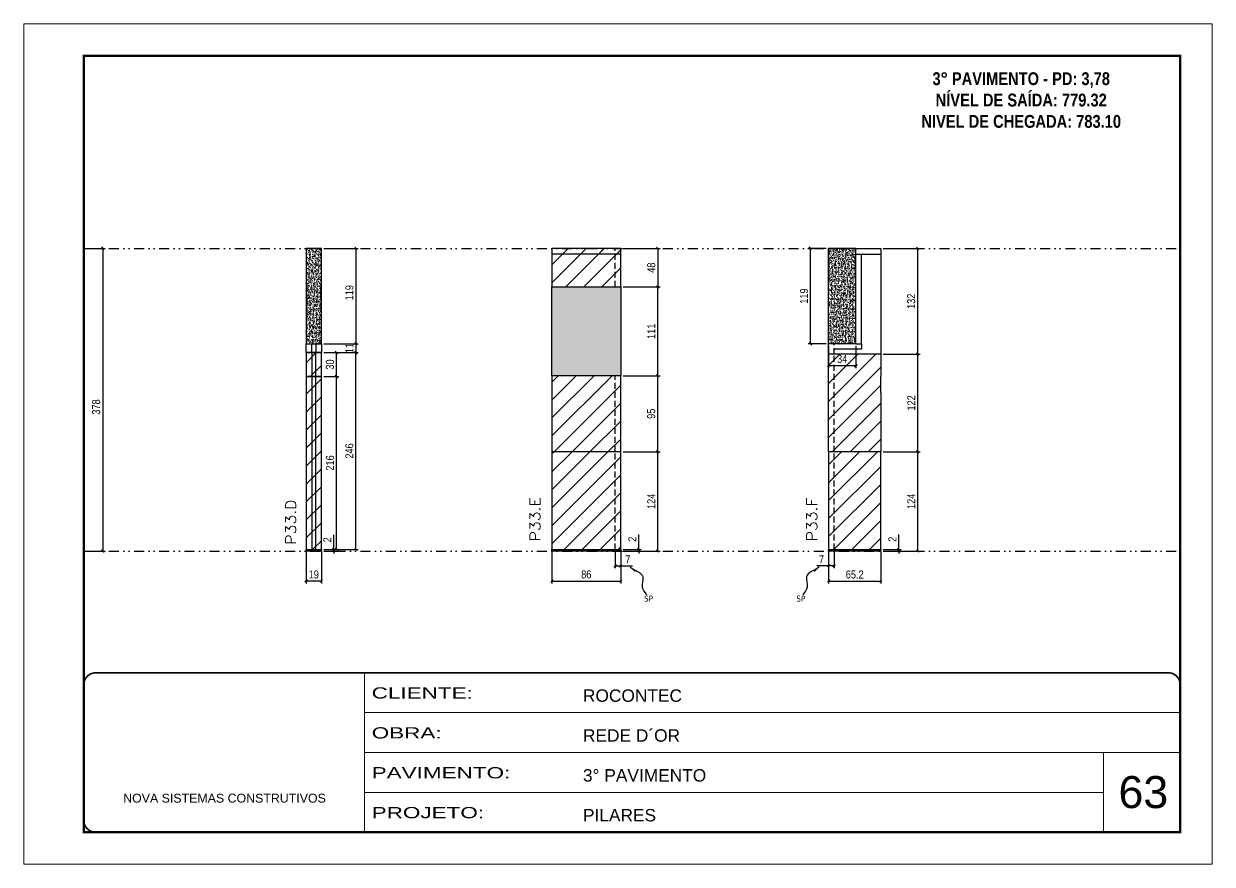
# Model space of a CAD drawing. Extents: x 2949 to 9203, y -16089 to 12527.
# Drawn here: x 6146 to 7631, y -5752 to -4702 of the extents above; entities that cross this region are included whole.
import ezdxf

# ---------------------------------------------------------------- set-up
doc = ezdxf.new("R2010")
doc.units = 0
for name, pattern in [('CONTINUO', [0]), ('DASHED', [0.75, 0.5, -0.25]), ('DIVIDE2', [0.625, 0.25, -0.125, 0, -0.125, 0, -0.125]), ('HIDDEN', [0.375, 0.25, -0.125])]:
    doc.linetypes.add(name, pattern=pattern)
for name, color, linetype, lineweight in [('CARIMBO', 255, 'Continuous', 9), ('Folhas', 255, 'Continuous', 9), ('Hachura', 251, 'Continuous', 9), ('SARRAFO DE PRESSAO', 251, 'DASHED', 9), ('Texto Seção', 7, 'Continuous', 15)]:
    doc.layers.add(name, color=color, linetype=linetype, lineweight=lineweight)
for name, color, linetype in [('COTA', 241, 'Continuous'), ('cotas', 4, 'Continuous'), ('NOMENCLATURA', 7, 'Continuous'), ('Nível', 160, 'Continuous'), ('Painéis', 200, 'Continuous'), ('SARR_2.2x7', 40, 'Continuous'), ('Sarrafo de Pressão', 42, 'HIDDEN'), ('texto', 7, 'Continuous')]:
    doc.layers.add(name, color=color, linetype=linetype)
doc.styles.add('ARIAL', font='arial.ttf')
doc.styles.add('COTA TECNICA', font='techl___.ttf', dxfattribs={"height": 10})
doc.styles.add('COTA TECNICA-50', font='techl___.ttf', dxfattribs={"height": 10})
doc.styles.add('REGUA-120', font='ROMANS.shx', dxfattribs={"height": 15})
doc.styles.add('ROMANC', font='techb___.ttf', dxfattribs={"height": 2.5})
doc.styles.get("Standard").update_dxf_attribs({"font": 'arial.ttf'})
doc.styles.add('Tecnologia', font='')
doc.styles.get('Tecnologia').set_extended_font_data('Forgotten Futurist')
doc.dimstyles.new('COTA PAINEL-50', dxfattribs={"dimtxt": 10, "dimasz": 3, "dimexe": 3, "dimexo": 3, "dimgap": 3, "dimtad": 1, "dimdec": 1, "dimzin": 12, "dimdsep": 46, "dimtxsty": 'COTA TECNICA-50', "dimblk1": 'OBLIQUE', "dimblk2": 'OBLIQUE', "dimsah": 1, "dimcen": 0.9, "dimclrd": 4, "dimclre": 4, "dimclrt": 240, "dimadec": 1, "dimazin": 3, "dimtfac": 1, "dimtdec": 1, "dimtmove": 0, "dimatfit": 3, "dimfxl": 1, "dimtolj": 1, "dimtzin": 12, "dimarcsym": 0})
doc.dimstyles.new('PAINEL', dxfattribs={"dimtxt": 10, "dimasz": 3, "dimexe": 3, "dimexo": 3, "dimgap": 3, "dimtad": 1, "dimdec": 1, "dimzin": 12, "dimdsep": 46, "dimtxsty": 'COTA TECNICA', "dimblk1": 'OBLIQUE', "dimblk2": 'OBLIQUE', "dimsah": 1, "dimcen": 0.9, "dimclrd": 4, "dimclre": 4, "dimclrt": 240, "dimadec": 1, "dimazin": 3, "dimtfac": 1, "dimtdec": 1, "dimtmove": 0, "dimatfit": 3, "dimfxl": 1, "dimtolj": 1, "dimtzin": 12, "dimarcsym": 0})
doc.dimstyles.get("Standard").update_dxf_attribs({"dimtxt": 0.18, "dimasz": 0.18, "dimexe": 0.18, "dimexo": 0.0625, "dimgap": 0.09, "dimtad": 0, "dimtih": 1, "dimtoh": 1, "dimdec": 4, "dimzin": 0, "dimdsep": 46, "dimtxsty": 'Standard', "dimcen": 0.09, "dimadec": 0, "dimazin": 0, "dimtfac": 1, "dimtdec": 4, "dimtofl": 0, "dimtmove": 0, "dimatfit": 3, "dimfxl": 1, "dimtolj": 1, "dimtzin": 0, "dimarcsym": 0})
pattern_1 = [(45, (0, 3445.725), (-11.22532, 11.22532), [])]

# ---------------------------------------------------------------- blocks, each defined once
blk = doc.blocks.new('9999999999')
at = {"color": 30, "linetype": 'CONTINUO'}
for p, q in [((98564.6, 34230.2), (98564.6, 34429.4)), ((98564.6, 34379.6), (99584, 34379.6)), ((98564.6, 34329.8), (99488, 34329.8)), ((99584, 34329.8), (99488, 34329.8)), ((99488, 34329.8), (99488, 34230.2)), ((98564.6, 34280), (99488, 34280))]:
    blk.add_line(p, q, dxfattribs=at)
at = {"color": 30, "linetype": 'CONTINUO', "const_width": 2}
blk.add_lwpolyline([(99584, 34230.2), (99584, 34414.4, 0.414214), (99569, 34429.4), (98229, 34429.4, 0.414214), (98214, 34414.4), (98214, 34245.2, 0.414214), (98229, 34230.2), (99584, 34230.2)], format="xyb", dxfattribs=at)
at = {"layer": 'Folhas'}
blk.add_lwpolyline([(98139, 34190.2), (99624, 34190.2), (99624, 35240.2), (98139, 35240.2)], close=True, dxfattribs=at)
at = {"layer": 'Folhas', "color": 30, "const_width": 3}
blk.add_lwpolyline([(98214, 34230.2), (99584, 34230.2), (99584, 35200.2), (98214, 35200.2)], close=True, dxfattribs=at)
at = {"color": 7, "linetype": 'Continuous', "ltscale": 5, "style": 'ARIAL'}
for s, height, p in [('ROCONTEC', 15.48, (98837.7, 34393.1)), ('REDE D´OR', 15.48, (98837.7, 34343.3)), ('3° PAVIMENTO', 15.483, (98837.7, 34293.5)), ('NOVA SISTEMAS CONSTRUTIVOS', 11.059, (98263.2, 34267.2)), ('PILARES', 15.48, (98837.7, 34243.7))]:
    blk.add_text(s, height=height, dxfattribs=at).set_placement(p)
at = {"layer": 'Folhas', "color": 7, "style": 'Tecnologia', "width": 1.5}
for s, p in [('CLIENTE:', (98573.7, 34397.2)), ('OBRA:', (98573.7, 34347.3)), ('PAVIMENTO:', (98573.7, 34297.5)), ('PROJETO:', (98573.7, 34247.7))]:
    blk.add_text(s, height=14, dxfattribs=at).set_placement(p)
blk = doc.blocks.new('_Oblique')
at = {"color": 0, "linetype": 'ByBlock', "lineweight": -2}
blk.add_line((-0.5, -0.5), (0.5, 0.5), dxfattribs=at)
blk = doc.blocks.new('*D2005')
at = {"layer": 'cotas', "color": 4, "linetype": 'ByBlock', "lineweight": -2, "transparency": 16777216}
for p, q in [((6224, -4982.6), (6247.8, -4982.6)), ((6244.8, -4982.6), (6244.8, -5360.6)), ((6224, -5360.6), (6247.8, -5360.6))]:
    blk.add_line(p, q, dxfattribs=at)
at = {"layer": 'Defpoints', "color": 0, "linetype": 'ByBlock', "transparency": 16777216}
for p in [(6221, -4982.6), (6221, -5360.6), (6244.8, -5360.6)]:
    blk.add_point(p, dxfattribs=at)
at = {"layer": 'cotas', "color": 4, "linetype": 'ByBlock', "lineweight": -2, "transparency": 16777216, "xscale": 3, "yscale": 3, "zscale": 3}
for p, rotation in [((6244.8, -4982.6), 90), ((6244.8, -5360.6), 270)]:
    blk.add_blockref('_Oblique', p, dxfattribs=dict(at, rotation=rotation))
at = {"layer": 'cotas', "color": 240, "linetype": 'ByBlock', "transparency": 16777216, "insert": (6236.5, -5180.6), "char_height": 10, "attachment_point": 5, "rotation": 90, "style": 'COTA TECNICA'}
blk.add_mtext('\\A1;378', dxfattribs=at)
blk = doc.blocks.new('*D1979')
at = {"layer": 'COTA', "color": 4, "lineweight": -2, "transparency": 16777216}
for p, q in [((7151.7, -5361.6), (7151.7, -5401.1)), ((7216.9, -5361.6), (7216.9, -5401.1)), ((7151.7, -5398.1), (7216.9, -5398.1))]:
    blk.add_line(p, q, dxfattribs=at)
at = {"layer": 'Defpoints', "color": 0, "transparency": 16777216}
for p in [(7151.7, -5358.6), (7216.9, -5358.6), (7216.9, -5398.1)]:
    blk.add_point(p, dxfattribs=at)
at = {"layer": 'COTA', "color": 4, "lineweight": -2, "transparency": 16777216, "xscale": 3, "yscale": 3, "zscale": 3, "rotation": 180}
blk.add_blockref('_Oblique', (7151.7, -5398.1), dxfattribs=at)
at = {"layer": 'COTA', "color": 4, "lineweight": -2, "transparency": 16777216, "xscale": 3, "yscale": 3, "zscale": 3}
blk.add_blockref('_Oblique', (7216.9, -5398.1), dxfattribs=at)
at = {"layer": 'COTA', "color": 240, "transparency": 16777216, "insert": (7184.3, -5390), "char_height": 10, "attachment_point": 5, "style": 'COTA TECNICA'}
blk.add_mtext('\\A1;65.2', dxfattribs=at)
blk = doc.blocks.new('*D1980')
at = {"layer": 'COTA', "color": 4, "lineweight": -2, "transparency": 16777216}
for p, q in [((7151.7, -5363.6), (7151.7, -5382.1)), ((7158.7, -5361.6), (7158.7, -5382.1)), ((7151.7, -5379.1), (7136.9, -5379.1)), ((7158.7, -5379.1), (7151.7, -5379.1))]:
    blk.add_line(p, q, dxfattribs=at)
at = {"layer": 'Defpoints', "color": 0, "transparency": 16777216}
for p in [(7151.7, -5360.6), (7158.7, -5358.6), (7151.7, -5379.1)]:
    blk.add_point(p, dxfattribs=at)
at = {"layer": 'COTA', "color": 4, "lineweight": -2, "transparency": 16777216, "xscale": 3, "yscale": 3, "zscale": 3, "rotation": 180}
blk.add_blockref('_Oblique', (7151.7, -5379.1), dxfattribs=at)
at = {"layer": 'COTA', "color": 4, "lineweight": -2, "transparency": 16777216, "xscale": 3, "yscale": 3, "zscale": 3}
blk.add_blockref('_Oblique', (7158.7, -5379.1), dxfattribs=at)
at = {"layer": 'COTA', "color": 240, "transparency": 16777216, "insert": (7142.8, -5371), "char_height": 10, "attachment_point": 5, "style": 'COTA TECNICA-50'}
blk.add_mtext('\\A1;7', dxfattribs=at)
blk = doc.blocks.new('*D1981')
at = {"layer": 'COTA', "color": 4, "lineweight": -2, "transparency": 16777216}
for p, q in [((7219.9, -5236.6), (7266.1, -5236.6)), ((7263.1, -5360.6), (7263.1, -5236.6)), ((7219.9, -5360.6), (7266.1, -5360.6))]:
    blk.add_line(p, q, dxfattribs=at)
at = {"layer": 'Defpoints', "color": 0, "transparency": 16777216}
for p in [(7216.9, -5236.6), (7263.1, -5236.6), (7216.9, -5360.6)]:
    blk.add_point(p, dxfattribs=at)
at = {"layer": 'COTA', "color": 4, "lineweight": -2, "transparency": 16777216, "xscale": 3, "yscale": 3, "zscale": 3}
for p, rotation in [((7263.1, -5236.6), 90), ((7263.1, -5360.6), 270)]:
    blk.add_blockref('_Oblique', p, dxfattribs=dict(at, rotation=rotation))
at = {"layer": 'COTA', "color": 240, "transparency": 16777216, "insert": (7255, -5298.6), "char_height": 10, "attachment_point": 5, "rotation": 90, "style": 'COTA TECNICA-50'}
blk.add_mtext('\\A1;124', dxfattribs=at)
blk = doc.blocks.new('*D1982')
at = {"layer": 'COTA', "color": 4, "lineweight": -2, "transparency": 16777216}
for p, q in [((7239.4, -5358.6), (7239.4, -5339.8)), ((7219.9, -5358.6), (7242.4, -5358.6)), ((7219.9, -5360.6), (7242.4, -5360.6)), ((7239.4, -5360.6), (7239.4, -5358.6)), ((7239.4, -5360.6), (7239.4, -5363.6))]:
    blk.add_line(p, q, dxfattribs=at)
at = {"layer": 'Defpoints', "color": 0, "transparency": 16777216}
for p in [(7216.9, -5358.6), (7216.9, -5360.6), (7239.4, -5360.6)]:
    blk.add_point(p, dxfattribs=at)
at = {"layer": 'COTA', "color": 4, "lineweight": -2, "transparency": 16777216, "xscale": 3, "yscale": 3, "zscale": 3}
for p, rotation in [((7239.4, -5358.6), 270), ((7239.4, -5360.6), 90)]:
    blk.add_blockref('_Oblique', p, dxfattribs=dict(at, rotation=rotation))
at = {"layer": 'COTA', "color": 240, "transparency": 16777216, "insert": (7231.4, -5345.9), "char_height": 10, "attachment_point": 5, "rotation": 90, "style": 'COTA TECNICA-50'}
blk.add_mtext('\\A1;2', dxfattribs=at)
blk = doc.blocks.new('*D1983')
at = {"layer": 'COTA', "color": 4, "lineweight": -2, "transparency": 16777216}
for p, q in [((6805.9, -5361.6), (6805.9, -5401.1)), ((6891.9, -5361.6), (6891.9, -5401.1)), ((6805.9, -5398.1), (6891.9, -5398.1))]:
    blk.add_line(p, q, dxfattribs=at)
at = {"layer": 'Defpoints', "color": 0, "transparency": 16777216}
for p in [(6805.9, -5358.6), (6891.9, -5358.6), (6891.9, -5398.1)]:
    blk.add_point(p, dxfattribs=at)
at = {"layer": 'COTA', "color": 4, "lineweight": -2, "transparency": 16777216, "xscale": 3, "yscale": 3, "zscale": 3, "rotation": 180}
blk.add_blockref('_Oblique', (6805.9, -5398.1), dxfattribs=at)
at = {"layer": 'COTA', "color": 4, "lineweight": -2, "transparency": 16777216, "xscale": 3, "yscale": 3, "zscale": 3}
blk.add_blockref('_Oblique', (6891.9, -5398.1), dxfattribs=at)
at = {"layer": 'COTA', "color": 240, "transparency": 16777216, "insert": (6848.9, -5389.9), "char_height": 10, "attachment_point": 5, "style": 'COTA TECNICA'}
blk.add_mtext('\\A1;86', dxfattribs=at)
blk = doc.blocks.new('*D1984')
at = {"layer": 'COTA', "color": 4, "lineweight": -2, "transparency": 16777216}
for p, q in [((6884.9, -5361.6), (6884.9, -5382.1)), ((6891.9, -5363.6), (6891.9, -5382.1)), ((6884.9, -5379.1), (6891.9, -5379.1)), ((6891.9, -5379.1), (6906.6, -5379.1))]:
    blk.add_line(p, q, dxfattribs=at)
at = {"layer": 'Defpoints', "color": 0, "transparency": 16777216}
for p in [(6884.9, -5358.6), (6891.9, -5360.6), (6891.9, -5379.1)]:
    blk.add_point(p, dxfattribs=at)
at = {"layer": 'COTA', "color": 4, "lineweight": -2, "transparency": 16777216, "xscale": 3, "yscale": 3, "zscale": 3, "rotation": 180}
blk.add_blockref('_Oblique', (6884.9, -5379.1), dxfattribs=at)
at = {"layer": 'COTA', "color": 4, "lineweight": -2, "transparency": 16777216, "xscale": 3, "yscale": 3, "zscale": 3}
blk.add_blockref('_Oblique', (6891.9, -5379.1), dxfattribs=at)
at = {"layer": 'COTA', "color": 240, "transparency": 16777216, "insert": (6900.8, -5371), "char_height": 10, "attachment_point": 5, "style": 'COTA TECNICA-50'}
blk.add_mtext('\\A1;7', dxfattribs=at)
blk = doc.blocks.new('*D1985')
at = {"layer": 'COTA', "color": 4, "lineweight": -2, "transparency": 16777216}
for p, q in [((6894.9, -5236.6), (6941.1, -5236.6)), ((6938.1, -5360.6), (6938.1, -5236.6)), ((6894.9, -5360.6), (6941.1, -5360.6))]:
    blk.add_line(p, q, dxfattribs=at)
at = {"layer": 'Defpoints', "color": 0, "transparency": 16777216}
for p in [(6891.9, -5236.6), (6938.1, -5236.6), (6891.9, -5360.6)]:
    blk.add_point(p, dxfattribs=at)
at = {"layer": 'COTA', "color": 4, "lineweight": -2, "transparency": 16777216, "xscale": 3, "yscale": 3, "zscale": 3}
for p, rotation in [((6938.1, -5236.6), 90), ((6938.1, -5360.6), 270)]:
    blk.add_blockref('_Oblique', p, dxfattribs=dict(at, rotation=rotation))
at = {"layer": 'COTA', "color": 240, "transparency": 16777216, "insert": (6930.1, -5298.6), "char_height": 10, "attachment_point": 5, "rotation": 90, "style": 'COTA TECNICA-50'}
blk.add_mtext('\\A1;124', dxfattribs=at)
blk = doc.blocks.new('*D1986')
at = {"layer": 'COTA', "color": 4, "lineweight": -2, "transparency": 16777216}
for p, q in [((6914.4, -5358.6), (6914.4, -5339.8)), ((6894.9, -5358.6), (6917.4, -5358.6)), ((6894.9, -5360.6), (6917.4, -5360.6)), ((6914.4, -5360.6), (6914.4, -5358.6)), ((6914.4, -5360.6), (6914.4, -5363.6))]:
    blk.add_line(p, q, dxfattribs=at)
at = {"layer": 'Defpoints', "color": 0, "transparency": 16777216}
for p in [(6891.9, -5358.6), (6891.9, -5360.6), (6914.4, -5360.6)]:
    blk.add_point(p, dxfattribs=at)
at = {"layer": 'COTA', "color": 4, "lineweight": -2, "transparency": 16777216, "xscale": 3, "yscale": 3, "zscale": 3}
for p, rotation in [((6914.4, -5358.6), 270), ((6914.4, -5360.6), 90)]:
    blk.add_blockref('_Oblique', p, dxfattribs=dict(at, rotation=rotation))
at = {"layer": 'COTA', "color": 240, "transparency": 16777216, "insert": (6906.4, -5345.9), "char_height": 10, "attachment_point": 5, "rotation": 90, "style": 'COTA TECNICA-50'}
blk.add_mtext('\\A1;2', dxfattribs=at)
blk = doc.blocks.new('*D1987')
at = {"layer": 'COTA', "color": 4, "linetype": 'ByBlock', "lineweight": -2, "transparency": 16777216}
for p, q in [((7148.7, -4982.6), (7126.1, -4982.6)), ((7129.1, -5101.6), (7129.1, -4982.6)), ((7148.7, -5101.6), (7126.1, -5101.6))]:
    blk.add_line(p, q, dxfattribs=at)
at = {"layer": 'Defpoints', "color": 0, "linetype": 'ByBlock', "transparency": 16777216}
for p in [(7129.1, -4982.6), (7151.7, -4982.6), (7151.7, -5101.6)]:
    blk.add_point(p, dxfattribs=at)
at = {"layer": 'COTA', "color": 4, "linetype": 'ByBlock', "lineweight": -2, "transparency": 16777216, "xscale": 3, "yscale": 3, "zscale": 3}
for p, rotation in [((7129.1, -4982.6), 90), ((7129.1, -5101.6), 270)]:
    blk.add_blockref('_Oblique', p, dxfattribs=dict(at, rotation=rotation))
at = {"layer": 'COTA', "color": 240, "linetype": 'ByBlock', "transparency": 16777216, "insert": (7121, -5042.1), "char_height": 10, "attachment_point": 5, "rotation": 90, "style": 'COTA TECNICA'}
blk.add_mtext('\\A1;119', dxfattribs=at)
blk = doc.blocks.new('*D1989')
at = {"layer": 'COTA', "color": 4, "linetype": 'ByBlock', "lineweight": -2, "transparency": 16777216}
for p, q in [((6894.9, -5141.6), (6941.1, -5141.6)), ((6938.1, -5236.6), (6938.1, -5141.6)), ((6894.9, -5236.6), (6941.1, -5236.6))]:
    blk.add_line(p, q, dxfattribs=at)
at = {"layer": 'Defpoints', "color": 0, "linetype": 'ByBlock', "transparency": 16777216}
for p in [(6891.9, -5141.6), (6938.1, -5141.6), (6891.9, -5236.6)]:
    blk.add_point(p, dxfattribs=at)
at = {"layer": 'COTA', "color": 4, "linetype": 'ByBlock', "lineweight": -2, "transparency": 16777216, "xscale": 3, "yscale": 3, "zscale": 3}
for p, rotation in [((6938.1, -5141.6), 90), ((6938.1, -5236.6), 270)]:
    blk.add_blockref('_Oblique', p, dxfattribs=dict(at, rotation=rotation))
at = {"layer": 'COTA', "color": 240, "linetype": 'ByBlock', "transparency": 16777216, "insert": (6930, -5189.1), "char_height": 10, "attachment_point": 5, "rotation": 90, "style": 'COTA TECNICA'}
blk.add_mtext('\\A1;95', dxfattribs=at)
blk = doc.blocks.new('*D2011')
at = {"layer": 'COTA', "color": 4, "lineweight": -2, "transparency": 16777216}
for p, q in [((6498.9, -5361.6), (6498.9, -5401)), ((6517.9, -5361.6), (6517.9, -5401)), ((6498.9, -5398), (6517.9, -5398))]:
    blk.add_line(p, q, dxfattribs=at)
at = {"layer": 'Defpoints', "color": 0, "transparency": 16777216}
for p in [(6498.9, -5358.6), (6517.9, -5358.6), (6517.9, -5398)]:
    blk.add_point(p, dxfattribs=at)
at = {"layer": 'COTA', "color": 4, "lineweight": -2, "transparency": 16777216, "xscale": 3, "yscale": 3, "zscale": 3, "rotation": 180}
blk.add_blockref('_Oblique', (6498.9, -5398), dxfattribs=at)
at = {"layer": 'COTA', "color": 4, "lineweight": -2, "transparency": 16777216, "xscale": 3, "yscale": 3, "zscale": 3}
blk.add_blockref('_Oblique', (6517.9, -5398), dxfattribs=at)
at = {"layer": 'COTA', "color": 240, "transparency": 16777216, "insert": (6508.4, -5389.9), "char_height": 10, "attachment_point": 5, "style": 'COTA TECNICA'}
blk.add_mtext('\\A1;19', dxfattribs=at)
blk = doc.blocks.new('*D2012')
at = {"layer": 'COTA', "color": 4, "lineweight": -2, "transparency": 16777216}
for p, q in [((6533.3, -5358.6), (6533.3, -5340.5)), ((6520.9, -5358.6), (6536.3, -5358.6)), ((6520.9, -5360.6), (6536.3, -5360.6)), ((6533.3, -5360.6), (6533.3, -5358.6)), ((6533.3, -5360.6), (6533.3, -5363.6))]:
    blk.add_line(p, q, dxfattribs=at)
at = {"layer": 'Defpoints', "color": 0, "transparency": 16777216}
for p in [(6517.9, -5358.6), (6517.9, -5360.6), (6533.3, -5358.6)]:
    blk.add_point(p, dxfattribs=at)
at = {"layer": 'COTA', "color": 4, "lineweight": -2, "transparency": 16777216, "xscale": 3, "yscale": 3, "zscale": 3}
for p, rotation in [((6533.3, -5358.6), 270), ((6533.3, -5360.6), 90)]:
    blk.add_blockref('_Oblique', p, dxfattribs=dict(at, rotation=rotation))
at = {"layer": 'COTA', "color": 240, "transparency": 16777216, "insert": (6525.3, -5346.6), "char_height": 10, "attachment_point": 5, "rotation": 90, "style": 'COTA TECNICA-50'}
blk.add_mtext('\\A1;2', dxfattribs=at)
blk = doc.blocks.new('*D2014')
at = {"layer": 'COTA', "color": 4, "linetype": 'ByBlock', "lineweight": -2, "transparency": 16777216}
for p, q in [((6520.9, -4982.6), (6564, -4982.6)), ((6561, -4982.6), (6561, -5101.6)), ((6520.9, -5101.6), (6564, -5101.6))]:
    blk.add_line(p, q, dxfattribs=at)
at = {"layer": 'Defpoints', "color": 0, "linetype": 'ByBlock', "transparency": 16777216}
for p in [(6517.9, -4982.6), (6517.9, -5101.6), (6561, -5101.6)]:
    blk.add_point(p, dxfattribs=at)
at = {"layer": 'COTA', "color": 4, "linetype": 'ByBlock', "lineweight": -2, "transparency": 16777216, "xscale": 3, "yscale": 3, "zscale": 3}
for p, rotation in [((6561, -4982.6), 90), ((6561, -5101.6), 270)]:
    blk.add_blockref('_Oblique', p, dxfattribs=dict(at, rotation=rotation))
at = {"layer": 'COTA', "color": 240, "linetype": 'ByBlock', "transparency": 16777216, "insert": (6552.9, -5037.9), "char_height": 10, "attachment_point": 5, "rotation": 90, "style": 'COTA TECNICA'}
blk.add_mtext('\\A1;119', dxfattribs=at)
blk = doc.blocks.new('*D2015')
at = {"layer": 'COTA', "color": 4, "linetype": 'ByBlock', "lineweight": -2, "transparency": 16777216}
for p, q in [((6520.9, -5112.6), (6564, -5112.6)), ((6561, -5358.6), (6561, -5112.6)), ((6520.9, -5358.6), (6564, -5358.6))]:
    blk.add_line(p, q, dxfattribs=at)
at = {"layer": 'Defpoints', "color": 0, "linetype": 'ByBlock', "transparency": 16777216}
for p in [(6517.9, -5112.6), (6561, -5112.6), (6517.9, -5358.6)]:
    blk.add_point(p, dxfattribs=at)
at = {"layer": 'COTA', "color": 4, "linetype": 'ByBlock', "lineweight": -2, "transparency": 16777216, "xscale": 3, "yscale": 3, "zscale": 3}
for p, rotation in [((6561, -5112.6), 90), ((6561, -5358.6), 270)]:
    blk.add_blockref('_Oblique', p, dxfattribs=dict(at, rotation=rotation))
at = {"layer": 'COTA', "color": 240, "linetype": 'ByBlock', "transparency": 16777216, "insert": (6552.9, -5235.6), "char_height": 10, "attachment_point": 5, "rotation": 90, "style": 'COTA TECNICA'}
blk.add_mtext('\\A1;246', dxfattribs=at)
blk = doc.blocks.new('*D2016')
at = {"layer": 'COTA', "color": 4, "linetype": 'ByBlock', "lineweight": -2, "transparency": 16777216}
for p, q in [((6520.9, -5142.6), (6539.8, -5142.6)), ((6536.8, -5358.6), (6536.8, -5142.6)), ((6520.9, -5358.6), (6539.8, -5358.6))]:
    blk.add_line(p, q, dxfattribs=at)
at = {"layer": 'Defpoints', "color": 0, "linetype": 'ByBlock', "transparency": 16777216}
for p in [(6517.9, -5142.6), (6536.8, -5142.6), (6517.9, -5358.6)]:
    blk.add_point(p, dxfattribs=at)
at = {"layer": 'COTA', "color": 4, "linetype": 'ByBlock', "lineweight": -2, "transparency": 16777216, "xscale": 3, "yscale": 3, "zscale": 3}
for p, rotation in [((6536.8, -5142.6), 90), ((6536.8, -5358.6), 270)]:
    blk.add_blockref('_Oblique', p, dxfattribs=dict(at, rotation=rotation))
at = {"layer": 'COTA', "color": 240, "linetype": 'ByBlock', "transparency": 16777216, "insert": (6528.7, -5250.6), "char_height": 10, "attachment_point": 5, "rotation": 90, "style": 'COTA TECNICA'}
blk.add_mtext('\\A1;216', dxfattribs=at)
blk = doc.blocks.new('*D2013')
at = {"layer": 'COTA', "color": 4, "linetype": 'ByBlock', "lineweight": -2, "transparency": 16777216}
for p, q in [((6520.9, -5112.6), (6539.8, -5112.6)), ((6536.8, -5142.6), (6536.8, -5112.6)), ((6520.9, -5142.6), (6539.8, -5142.6))]:
    blk.add_line(p, q, dxfattribs=at)
at = {"layer": 'Defpoints', "color": 0, "linetype": 'ByBlock', "transparency": 16777216}
for p in [(6517.9, -5112.6), (6536.8, -5112.6), (6517.9, -5142.6)]:
    blk.add_point(p, dxfattribs=at)
at = {"layer": 'COTA', "color": 4, "linetype": 'ByBlock', "lineweight": -2, "transparency": 16777216, "xscale": 3, "yscale": 3, "zscale": 3}
for p, rotation in [((6536.8, -5112.6), 90), ((6536.8, -5142.6), 270)]:
    blk.add_blockref('_Oblique', p, dxfattribs=dict(at, rotation=rotation))
at = {"layer": 'COTA', "color": 240, "linetype": 'ByBlock', "transparency": 16777216, "insert": (6528.6, -5127.6), "char_height": 10, "attachment_point": 5, "rotation": 90, "style": 'COTA TECNICA'}
blk.add_mtext('\\A1;30', dxfattribs=at)
blk = doc.blocks.new('*D2023')
at = {"layer": 'COTA', "color": 4, "lineweight": -2, "transparency": 16777216}
for p, q in [((6894.9, -5030.6), (6941.1, -5030.6)), ((6938.1, -5141.6), (6938.1, -5030.6)), ((6894.9, -5141.6), (6941.1, -5141.6))]:
    blk.add_line(p, q, dxfattribs=at)
at = {"layer": 'Defpoints', "color": 0, "transparency": 16777216}
for p in [(6891.9, -5030.6), (6938.1, -5030.6), (6891.9, -5141.6)]:
    blk.add_point(p, dxfattribs=at)
at = {"layer": 'COTA', "color": 4, "lineweight": -2, "transparency": 16777216, "xscale": 3, "yscale": 3, "zscale": 3}
for p, rotation in [((6938.1, -5030.6), 90), ((6938.1, -5141.6), 270)]:
    blk.add_blockref('_Oblique', p, dxfattribs=dict(at, rotation=rotation))
at = {"layer": 'COTA', "color": 240, "transparency": 16777216, "insert": (6930.1, -5086.1), "char_height": 10, "attachment_point": 5, "rotation": 90, "style": 'COTA TECNICA-50'}
blk.add_mtext('\\A1;111', dxfattribs=at)
blk = doc.blocks.new('*D2526')
at = {"layer": 'COTA', "color": 4, "lineweight": -2, "transparency": 16777216}
for p, q in [((6894.9, -4982.6), (6941.1, -4982.6)), ((6938.1, -4982.6), (6938.1, -5030.6)), ((6894.9, -5030.6), (6941.1, -5030.6))]:
    blk.add_line(p, q, dxfattribs=at)
at = {"layer": 'Defpoints', "color": 0, "transparency": 16777216}
for p in [(6891.9, -4982.6), (6891.9, -5030.6), (6938.1, -5030.6)]:
    blk.add_point(p, dxfattribs=at)
at = {"layer": 'COTA', "color": 4, "lineweight": -2, "transparency": 16777216, "xscale": 3, "yscale": 3, "zscale": 3}
for p, rotation in [((6938.1, -4982.6), 90), ((6938.1, -5030.6), 270)]:
    blk.add_blockref('_Oblique', p, dxfattribs=dict(at, rotation=rotation))
at = {"layer": 'COTA', "color": 240, "transparency": 16777216, "insert": (6930.1, -5006.6), "char_height": 10, "attachment_point": 5, "rotation": 90, "style": 'COTA TECNICA-50'}
blk.add_mtext('\\A1;48', dxfattribs=at)
blk = doc.blocks.new('*D2527')
at = {"layer": 'COTA', "color": 4, "lineweight": -2, "transparency": 16777216}
for p, q in [((7219.9, -5114.6), (7266.1, -5114.6)), ((7263.1, -5236.6), (7263.1, -5114.6)), ((7219.9, -5236.6), (7266.1, -5236.6))]:
    blk.add_line(p, q, dxfattribs=at)
at = {"layer": 'Defpoints', "color": 0, "transparency": 16777216}
for p in [(7216.9, -5114.6), (7263.1, -5114.6), (7216.9, -5236.6)]:
    blk.add_point(p, dxfattribs=at)
at = {"layer": 'COTA', "color": 4, "lineweight": -2, "transparency": 16777216, "xscale": 3, "yscale": 3, "zscale": 3}
for p, rotation in [((7263.1, -5114.6), 90), ((7263.1, -5236.6), 270)]:
    blk.add_blockref('_Oblique', p, dxfattribs=dict(at, rotation=rotation))
at = {"layer": 'COTA', "color": 240, "transparency": 16777216, "insert": (7255, -5175.6), "char_height": 10, "attachment_point": 5, "rotation": 90, "style": 'COTA TECNICA-50'}
blk.add_mtext('\\A1;122', dxfattribs=at)
blk = doc.blocks.new('*D2528')
at = {"layer": 'COTA', "color": 4, "lineweight": -2, "transparency": 16777216}
for p, q in [((7151.7, -5104.6), (7151.7, -5132)), ((7185.7, -5104.6), (7185.7, -5132)), ((7151.7, -5129), (7185.7, -5129))]:
    blk.add_line(p, q, dxfattribs=at)
at = {"layer": 'Defpoints', "color": 0, "transparency": 16777216}
for p in [(7151.7, -5101.6), (7185.7, -5101.6), (7185.7, -5129)]:
    blk.add_point(p, dxfattribs=at)
at = {"layer": 'COTA', "color": 4, "lineweight": -2, "transparency": 16777216, "xscale": 3, "yscale": 3, "zscale": 3, "rotation": 180}
blk.add_blockref('_Oblique', (7151.7, -5129), dxfattribs=at)
at = {"layer": 'COTA', "color": 4, "lineweight": -2, "transparency": 16777216, "xscale": 3, "yscale": 3, "zscale": 3}
blk.add_blockref('_Oblique', (7185.7, -5129), dxfattribs=at)
at = {"layer": 'COTA', "color": 240, "transparency": 16777216, "insert": (7168.7, -5120.7), "char_height": 10, "attachment_point": 5, "style": 'COTA TECNICA-50'}
blk.add_mtext('\\A1;34', dxfattribs=at)
blk = doc.blocks.new('*D2860')
at = {"layer": 'COTA', "color": 4, "lineweight": -2, "transparency": 16777216}
for p, q in [((6520.9, -5101.6), (6564, -5101.6)), ((6561, -5101.6), (6561, -5112.6)), ((6520.9, -5112.6), (6564, -5112.6))]:
    blk.add_line(p, q, dxfattribs=at)
at = {"layer": 'Defpoints', "color": 0, "transparency": 16777216}
for p in [(6517.9, -5101.6), (6517.9, -5112.6), (6561, -5112.6)]:
    blk.add_point(p, dxfattribs=at)
at = {"layer": 'COTA', "color": 4, "lineweight": -2, "transparency": 16777216, "xscale": 3, "yscale": 3, "zscale": 3}
for p, rotation in [((6561, -5101.6), 90), ((6561, -5112.6), 270)]:
    blk.add_blockref('_Oblique', p, dxfattribs=dict(at, rotation=rotation))
at = {"layer": 'COTA', "color": 240, "transparency": 16777216, "insert": (6552.9, -5107.1), "char_height": 10, "attachment_point": 5, "rotation": 90, "style": 'COTA TECNICA-50'}
blk.add_mtext('\\A1;11', dxfattribs=at)
blk = doc.blocks.new('*D2863')
at = {"layer": 'COTA', "color": 4, "lineweight": -2, "transparency": 16777216}
for p, q in [((7219.9, -4982.6), (7266.1, -4982.6)), ((7263.1, -5114.6), (7263.1, -4982.6)), ((7219.9, -5114.6), (7266.1, -5114.6))]:
    blk.add_line(p, q, dxfattribs=at)
at = {"layer": 'Defpoints', "color": 0, "transparency": 16777216}
for p in [(7216.9, -4982.6), (7263.1, -4982.6), (7216.9, -5114.6)]:
    blk.add_point(p, dxfattribs=at)
at = {"layer": 'COTA', "color": 4, "lineweight": -2, "transparency": 16777216, "xscale": 3, "yscale": 3, "zscale": 3}
for p, rotation in [((7263.1, -4982.6), 90), ((7263.1, -5114.6), 270)]:
    blk.add_blockref('_Oblique', p, dxfattribs=dict(at, rotation=rotation))
at = {"layer": 'COTA', "color": 240, "transparency": 16777216, "insert": (7254.9, -5048.6), "char_height": 10, "attachment_point": 5, "rotation": 90, "style": 'COTA TECNICA-50'}
blk.add_mtext('\\A1;132', dxfattribs=at)

msp = doc.modelspace()

# ---------------------------------------------------------------- hatches: boundary and pattern name
at = {"layer": 'COTA', "linetype": 'ByBlock'}
h = msp.add_hatch(dxfattribs=at)
h.set_pattern_fill('AR-CONC', color=256, scale=0.03)
h.set_pattern_definition([(50, (-125392.7452, -38858.522), (5.46554007, -0.47817257), [0.5715, -6.2865]), (355, (-125392.745, -38858.522), (-1.05730264, 5.73170536), [0.4572, -5.02921753]), (100.4514447, (-125392.29, -38858.562), (4.40823741, 5.25353256), [0.48570026, -5.34270734]), (46.1842, (-125392.745, -38856.998), (8.13237123, -1.26126984), [0.85725, -9.42975]), (96.6355576, (-125392.0676, -38857.103), (7.122124, 7.42278374), [0.7285507, -8.01406824]), (351.184151, (-125392.745, -38856.998), (7.122124, 7.42278374), [0.685799, -7.54379196]), (21, (-125391.9832, -38857.379), (4.54843174, -3.06795595), [0.5715, -6.2865]), (326, (-125391.983, -38857.379), (1.85406085, 5.52563898), [0.4572, -5.0292]), (71.451445, (-125391.604, -38857.6347), (6.40249258, 2.45768307), [0.48570026, -5.34269813]), (37.5, (-125392.7452, -38858.522), (0.092658098, 2.536651166), [0, -4.96824, 0, -5.1054, 0, -5.04825]), (7.5, (-125392.7452, -38858.522), (2.004589875, 3.005417245), [0, -2.91084, 0, -4.85394, 0, -1.92405]), (327.5, (-125394.4445, -38858.522), (4.067717855, -0.17186232), [0, -1.905, 0, -5.9436, 0, -7.8867]), (317.5, (-125395.2065, -38858.522), (4.44387544, 0.76279473), [0, -2.4765, 0, -3.94716, 0, -5.6007])])
h.paths.add_polyline_path([(6517.91, -4982.61), (6498.91, -4982.61), (6498.91, -5101.61), (6517.91, -5101.61)])
h = msp.add_hatch(dxfattribs=at)
h.set_pattern_fill('AR-CONC', color=256, scale=0.03)
h.set_pattern_definition([(50, (-124139.149, -34262.2216), (5.46554007, -0.47817257), [0.5715, -6.2865]), (355, (-124139.149, -34262.2216), (-1.05730264, 5.73170536), [0.4572, -5.02921753]), (100.4514447, (-124138.6937, -34262.2614), (4.40823741, 5.25353256), [0.48570026, -5.34270734]), (46.1842, (-124139.149, -34260.6976), (8.13237123, -1.26126984), [0.85725, -9.42975]), (96.6355576, (-124138.4714, -34260.803), (7.122124, 7.42278374), [0.7285507, -8.01406824]), (351.184151, (-124139.149, -34260.698), (7.122124, 7.42278374), [0.685799, -7.54379196]), (21, (-124138.387, -34261.0786), (4.54843174, -3.06795595), [0.5715, -6.2865]), (326, (-124138.387, -34261.0786), (1.85406085, 5.52563898), [0.4572, -5.0292]), (71.451445, (-124138.008, -34261.334), (6.40249258, 2.45768307), [0.48570026, -5.34269813]), (37.5, (-124139.1491, -34262.2216), (0.092658098, 2.536651166), [0, -4.96824, 0, -5.1054, 0, -5.04825]), (7.5, (-124139.149, -34262.2216), (2.004589875, 3.005417245), [0, -2.91084, 0, -4.85394, 0, -1.92405]), (327.5, (-124140.8484, -34262.2216), (4.067717855, -0.17186232), [0, -1.905, 0, -5.9436, 0, -7.8867]), (317.5, (-124141.6104, -34262.2216), (4.44387544, 0.76279473), [0, -2.4765, 0, -3.94716, 0, -5.6007])])
h.paths.add_polyline_path([(7151.65, -4982.61), (7185.65, -4982.61), (7185.65, -5101.61), (7151.65, -5101.61)])
h.paths.add_polyline_path([(7185.65, -5081.61), (7151.65, -5101.61)], flags=17)
h = msp.add_hatch(dxfattribs=at)
h.set_pattern_fill('AR-CONC', color=256, scale=0.03)
h.set_pattern_definition([(50, (2113.7343, -1715.619), (5.46554, -0.4781726), [0.5715, -6.2865]), (355, (2113.7343, -1715.619), (-1.0573026, 5.7317054), [0.4572, -5.0292175]), (100.45144, (2114.19, -1715.659), (4.4082374, 5.2535326), [0.4857003, -5.3427073]), (46.1842, (2113.734, -1714.095), (8.132371, -1.26127), [0.85725, -9.42975]), (96.63556, (2114.412, -1714.2), (7.122124, 7.422784), [0.728551, -8.014068]), (351.18415, (2113.734, -1714.095), (7.122124, 7.422784), [0.685799, -7.543792]), (21, (2114.4963, -1714.476), (4.5484317, -3.067956), [0.5715, -6.2865]), (326, (2114.4963, -1714.476), (1.854061, 5.525639), [0.4572, -5.0292]), (71.45144, (2114.8753, -1714.7317), (6.4024926, 2.457683), [0.4857003, -5.342698]), (37.5, (2113.7343, -1715.619), (0.0926581, 2.53665117), [0, -4.96824, 0, -5.1054, 0, -5.04825]), (7.5, (2113.7343, -1715.619), (2.0045899, 3.0054172), [0, -2.91084, 0, -4.85394, 0, -1.92405]), (327.5, (2112.035, -1715.619), (4.06771786, -0.1718623), [0, -1.905, 0, -5.9436, 0, -7.8867]), (317.5, (2111.273, -1715.619), (4.4438754, 0.7627947), [0, -2.4765, 0, -3.94716, 0, -5.6007])])
h.paths.add_polyline_path([(6805.91, -5141.61), (6891.91, -5141.61), (6891.91, -5030.61), (6805.91, -5030.61)])
at = {"layer": 'Hachura', "linetype": 'ByBlock'}
h = msp.add_hatch(dxfattribs=at)
h.set_pattern_fill('ANSI31', color=256, scale=5)
h.paths.add_polyline_path([(6891.91, -4982.61), (6805.91, -4982.61), (6805.91, -5030.61), (6891.91, -5030.61)])
h = msp.add_hatch(dxfattribs=at)
h.set_pattern_fill('ANSI31', color=256, scale=5)
h.set_pattern_definition([(45, (0, 3417.725), (-11.22532, 11.22532), [])])
h.paths.add_polyline_path([(6517.91, -5112.61), (6498.91, -5112.61), (6498.91, -5142.61), (6517.91, -5142.61)])
h = msp.add_hatch(dxfattribs=at)
h.set_pattern_fill('ANSI31', color=256, scale=5)
h.paths.add_polyline_path([(7216.85, -5162.61), (7216.85, -5142.61), (7216.85, -5114.61), (7151.65, -5114.61), (7151.65, -5122.61), (7151.65, -5162.61), (7151.65, -5236.61), (7216.85, -5236.61)])
h = msp.add_hatch(dxfattribs=at)
h.set_pattern_fill('ANSI31', color=256, scale=5)
h.set_pattern_definition(pattern_1)
h.paths.add_polyline_path([(6517.91, -5142.61), (6498.91, -5142.61), (6498.91, -5358.61), (6517.91, -5358.61)])
h = msp.add_hatch(dxfattribs=at)
h.set_pattern_fill('ANSI31', color=256, scale=5)
h.set_pattern_definition(pattern_1)
h.paths.add_polyline_path([(6805.91, -5141.61), (6805.91, -5236.61), (6891.91, -5236.61), (6891.91, -5141.61)])
h = msp.add_hatch(dxfattribs=at)
h.set_pattern_fill('ANSI31', color=256, scale=5)
h.set_pattern_definition(pattern_1)
h.paths.add_polyline_path([(6891.91, -5236.61), (6805.91, -5236.61), (6805.91, -5358.61), (6891.91, -5358.61)])
h = msp.add_hatch(dxfattribs=at)
h.set_pattern_fill('ANSI31', color=256, scale=5)
h.set_pattern_definition(pattern_1)
h.paths.add_polyline_path([(7216.85, -5236.61), (7151.65, -5236.61), (7151.65, -5358.61), (7216.85, -5358.61)])

# ---------------------------------------------------------------- linework, layer by layer
at = {"layer": 'COTA', "linetype": 'ByBlock'}
for p, q in [((7151.65, -5101.61), (7151.65, -4982.61)), ((7185.65, -4982.61), (7151.65, -4982.61)), ((6805.91, -5141.61), (6805.91, -5030.61)), ((6805.91, -5030.61), (6891.91, -5030.61)), ((6891.91, -5030.61), (6891.91, -5141.61))]:
    msp.add_line(p, q, dxfattribs=at)
msp.add_lwpolyline([(6498.91, -5101.61), (6517.91, -5101.61), (6517.91, -4982.61), (6498.91, -4982.61)], close=True, dxfattribs=at)
at = {"layer": 'Nível', "color": 4, "linetype": 'DIVIDE2', "ltscale": 50}
for p, q in [((6221.03, -4982.61), (7591.03, -4982.61)), ((6221.03, -5360.61), (7591.03, -5360.61))]:
    msp.add_line(p, q, dxfattribs=at)
at = {"layer": 'Painéis'}
for p, q in [((6891.91, -4982.61), (6805.91, -4982.61)), ((6805.91, -4982.61), (6805.91, -5030.61)), ((6891.91, -5030.61), (6891.91, -4982.61)), ((7185.65, -5101.61), (7185.65, -4982.61)), ((7185.65, -4982.61), (7216.85, -4982.61)), ((7216.85, -4982.61), (7216.85, -5142.61)), ((6805.91, -5030.61), (6891.91, -5030.61)), ((6891.91, -5030.61), (6891.91, -5030.61)), ((6498.91, -5101.61), (6517.91, -5101.61)), ((6498.91, -5112.61), (6498.91, -5101.61)), ((6517.91, -5101.61), (6517.91, -5112.61)), ((7151.65, -5122.61), (7151.65, -5101.61)), ((7185.65, -5101.61), (7151.65, -5101.61)), ((6498.91, -5112.61), (6517.91, -5112.61)), ((6517.91, -5112.61), (6498.91, -5112.61)), ((6517.91, -5112.61), (6498.91, -5112.61)), ((7216.85, -5114.61), (7151.65, -5114.61)), ((7151.65, -5162.61), (7151.65, -5122.61)), ((6517.91, -5142.61), (6498.91, -5142.61)), ((6498.91, -5142.61), (6498.91, -5358.61)), ((6498.91, -5142.61), (6517.91, -5142.61)), ((6517.91, -5358.61), (6517.91, -5142.61)), ((6805.91, -5141.61), (6805.91, -5236.61)), ((6891.91, -5141.61), (6805.91, -5141.61)), ((6891.91, -5236.61), (6891.91, -5141.61)), ((7216.85, -5162.61), (7216.85, -5142.61)), ((7151.65, -5236.61), (7151.65, -5162.61)), ((7216.85, -5162.61), (7216.85, -5236.61)), ((7216.85, -5236.61), (7151.65, -5236.61)), ((6498.91, -5358.61), (6517.91, -5358.61))]:
    msp.add_line(p, q, dxfattribs=at)
at = {"layer": 'Painéis', "linetype": 'ByBlock'}
for p, q in [((6517.91, -5112.61), (6498.91, -5112.61)), ((6498.91, -5112.61), (6498.91, -5142.61)), ((6517.91, -5142.61), (6517.91, -5112.61)), ((6498.91, -5142.61), (6517.91, -5142.61))]:
    msp.add_line(p, q, dxfattribs=at)
at = {"layer": 'Painéis'}
for points in [[(6805.91, -5358.61), (6891.91, -5358.61), (6891.91, -5236.61), (6805.91, -5236.61)], [(7151.65, -5358.61), (7216.85, -5358.61), (7216.85, -5236.61), (7151.65, -5236.61)], [(6498.91, -5358.61), (6517.91, -5358.61), (6517.91, -5360.61), (6498.91, -5360.61)], [(6805.91, -5358.61), (6891.91, -5358.61), (6891.91, -5360.61), (6805.91, -5360.61)], [(7151.65, -5358.61), (7216.85, -5358.61), (7216.85, -5360.61), (7151.65, -5360.61)]]:
    msp.add_lwpolyline(points, close=True, dxfattribs=at)
at = {"layer": 'SARR_2.2x7'}
for p, q in [((6891.91, -4989.61), (6805.91, -4989.61)), ((7185.65, -4989.61), (7216.85, -4989.61)), ((7192.65, -5101.61), (7192.65, -4989.61)), ((6891.91, -5037.61), (6891.91, -5037.61)), ((6505.91, -5112.61), (6505.91, -5101.61)), ((6510.91, -5101.61), (6510.91, -5112.61)), ((7185.65, -5101.61), (7192.65, -5101.61)), ((7192.65, -5101.61), (7192.65, -5108.61)), ((6505.91, -5112.61), (6505.91, -5358.61)), ((6510.91, -5358.61), (6510.91, -5112.61)), ((7192.65, -5108.61), (7158.65, -5108.61))]:
    msp.add_line(p, q, dxfattribs=at)
at = {"layer": 'Sarrafo de Pressão', "ltscale": 30}
for p, q in [((6884.91, -5030.61), (6884.91, -4982.61)), ((7158.65, -5114.61), (7158.65, -5101.61)), ((7158.65, -5236.61), (7158.65, -5114.61)), ((6884.91, -5236.61), (6884.91, -5141.61)), ((6884.91, -5358.61), (6884.91, -5236.61)), ((7158.65, -5358.61), (7158.65, -5236.61))]:
    msp.add_line(p, q, dxfattribs=at)

# ---------------------------------------------------------------- block references
at = {"layer": 'SARRAFO DE PRESSAO', "color": 6, "linetype": 'ByBlock'}
msp.add_blockref('9999999999', (-91992.94, -39942.1), dxfattribs=at)

# ---------------------------------------------------------------- texts
at = {"layer": 'CARIMBO', "style": 'ARIAL'}
msp.add_text('63', height=40, dxfattribs=at).set_placement((7513.89, -5681.75))
at = {"layer": 'NOMENCLATURA', "color": 2, "insert": (7392.36, -4735.83), "char_height": 16, "attachment_point": 2, "style": 'ROMANC'}
msp.add_mtext_dynamic_manual_height_columns('\\P3° PAVIMENTO - PD: 3,78\\PNÍVEL DE SAÍDA: 779.32\\PNIVEL DE CHEGADA: 783.10', width=300.2766, gutter_width=1, heights=[0], dxfattribs=at)
at = {"layer": 'texto', "color": 0, "char_height": 7.5, "attachment_point": 5}
for insert in [(6926.68, -5420.1), (7116.88, -5420.1)]:
    msp.add_mtext('{\\fTahoma|b0|i0|c0|p34;\\C4;SP}', dxfattribs=dict(at, insert=insert))
at = {"layer": 'Texto Seção', "style": 'REGUA-120', "width": 1.1}
for s, p in [('P33.D', (6486.14, -5352.71)), ('P33.E', (6791.44, -5348.55)), ('P33.F', (7137.19, -5348.55))]:
    msp.add_text(s, height=13, rotation=90, dxfattribs=at).set_placement(p)

# ---------------------------------------------------------------- dimensions: what is measured, and where the dimension line sits
at = {"layer": 'COTA', "linetype": 'ByBlock'}
dim = msp.add_linear_dim(base=(6560.99, -5101.61), p1=(6517.91, -4982.61), p2=(6517.91, -5101.61), angle=90, dimstyle='PAINEL', dxfattribs=at)
dim.commit()
dim.dimension.update_dxf_attribs({"geometry": '*D2014', "text_midpoint": (6560.99, -5037.86), "dimtype": 160})
at = {"layer": 'COTA'}
for base, p1, p2, angle, picture, middle in [((6938.15, -5030.61), (6891.91, -4982.61), (6891.91, -5030.61), 90, '*D2526', (6930.05, -5006.61)), ((7263.09, -4982.61), (7216.85, -5114.61), (7216.85, -4982.61), 90, '*D2863', (7254.87, -5048.61)), ((6938.15, -5030.61), (6891.91, -5141.61), (6891.91, -5030.61), 90, '*D2023', (6930.09, -5086.11)), ((7263.09, -5114.61), (7216.85, -5236.61), (7216.85, -5114.61), 90, '*D2527', (7255.03, -5175.61)), ((6938.15, -5236.61), (6891.91, -5360.61), (6891.91, -5236.61), 90, '*D1985', (6930.07, -5298.61)), ((7263.09, -5236.61), (7216.85, -5360.61), (7216.85, -5236.61), 90, '*D1981', (7255.02, -5298.61)), ((7151.65, -5379.12), (7158.65, -5358.61), (7151.65, -5360.61), 180, '*D1980', (7142.79, -5371.05))]:
    dim = msp.add_linear_dim(base=base, p1=p1, p2=p2, angle=angle, dimstyle='COTA PAINEL-50', dxfattribs=at)
    dim.commit()
    dim.dimension.update_dxf_attribs({"geometry": picture, "text_midpoint": middle})
at = {"layer": 'COTA', "linetype": 'ByBlock'}
for base, p1, p2, picture, middle in [((7129.13, -4982.61), (7151.65, -5101.61), (7151.65, -4982.61), '*D1987', (7121.04, -5042.11)), ((6560.99, -5112.61), (6517.91, -5358.61), (6517.91, -5112.61), '*D2015', (6552.89, -5235.61)), ((6536.81, -5112.61), (6517.91, -5142.61), (6517.91, -5112.61), '*D2013', (6528.59, -5127.61)), ((6536.81, -5142.61), (6517.91, -5358.61), (6517.91, -5142.61), '*D2016', (6528.71, -5250.61)), ((6938.15, -5141.61), (6891.91, -5236.61), (6891.91, -5141.61), '*D1989', (6930.01, -5189.11))]:
    dim = msp.add_linear_dim(base=base, p1=p1, p2=p2, angle=90, dimstyle='PAINEL', dxfattribs=at)
    dim.commit()
    dim.dimension.update_dxf_attribs({"geometry": picture, "text_midpoint": middle})
at = {"layer": 'COTA'}
for base, p1, p2, picture, middle in [((6560.99, -5112.61), (6517.91, -5101.61), (6517.91, -5112.61), '*D2860', (6560.99, -5107.11)), ((6533.28, -5358.61), (6517.91, -5360.61), (6517.91, -5358.61), '*D2012', (6533.28, -5346.55)), ((6914.43, -5360.61), (6891.91, -5358.61), (6891.91, -5360.61), '*D1986', (6914.43, -5345.86)), ((7239.38, -5360.61), (7216.85, -5358.61), (7216.85, -5360.61), '*D1982', (7239.38, -5345.86))]:
    dim = msp.add_linear_dim(base=base, p1=p1, p2=p2, angle=90, dimstyle='COTA PAINEL-50', dxfattribs=at)
    dim.commit()
    dim.dimension.update_dxf_attribs({"geometry": picture, "text_midpoint": middle, "dimtype": 160})
for base, p1, p2, picture, middle in [((7185.65, -5128.95), (7151.65, -5101.61), (7185.65, -5101.61), '*D2528', (7168.65, -5120.73)), ((6891.91, -5379.12), (6884.91, -5358.61), (6891.91, -5360.61), '*D1984', (6900.77, -5371.05))]:
    dim = msp.add_linear_dim(base=base, p1=p1, p2=p2, dimstyle='COTA PAINEL-50', dxfattribs=at)
    dim.commit()
    dim.dimension.update_dxf_attribs({"geometry": picture, "text_midpoint": middle})
for base, p1, p2, picture, middle in [((6517.91, -5397.95), (6498.91, -5358.61), (6517.91, -5358.61), '*D2011', (6508.41, -5389.87)), ((6891.91, -5398.06), (6805.91, -5358.61), (6891.91, -5358.61), '*D1983', (6848.91, -5389.94)), ((7216.85, -5398.06), (7151.65, -5358.61), (7216.85, -5358.61), '*D1979', (7184.25, -5389.95))]:
    dim = msp.add_linear_dim(base=base, p1=p1, p2=p2, dimstyle='PAINEL', override={"dimarcsym": 2}, dxfattribs=at)
    dim.commit()
    dim.dimension.update_dxf_attribs({"geometry": picture, "text_midpoint": middle})
at = {"layer": 'cotas', "linetype": 'ByBlock'}
dim = msp.add_linear_dim(base=(6244.75, -5360.61), p1=(6221.03, -4982.61), p2=(6221.03, -5360.61), angle=90, dimstyle='PAINEL', dxfattribs=at)
dim.commit()
dim.dimension.update_dxf_attribs({"geometry": '*D2005', "text_midpoint": (6244.75, -5180.61), "dimtype": 160})

# ---------------------------------------------------------------- leaders
at = {"layer": 'COTA', "path_type": 1}
for points in [[(6903.74, -5380.79), (6919.52, -5392.62), (6918.6, -5405.63), (6924.15, -5415.41)], [(7139.83, -5380.79), (7124.04, -5392.62), (7124.97, -5405.63), (7119.41, -5415.41)]]:
    msp.add_leader(points, dimstyle='Standard', override={"dimasz": 8}, dxfattribs=at)

doc.saveas('drawing.dxf')
